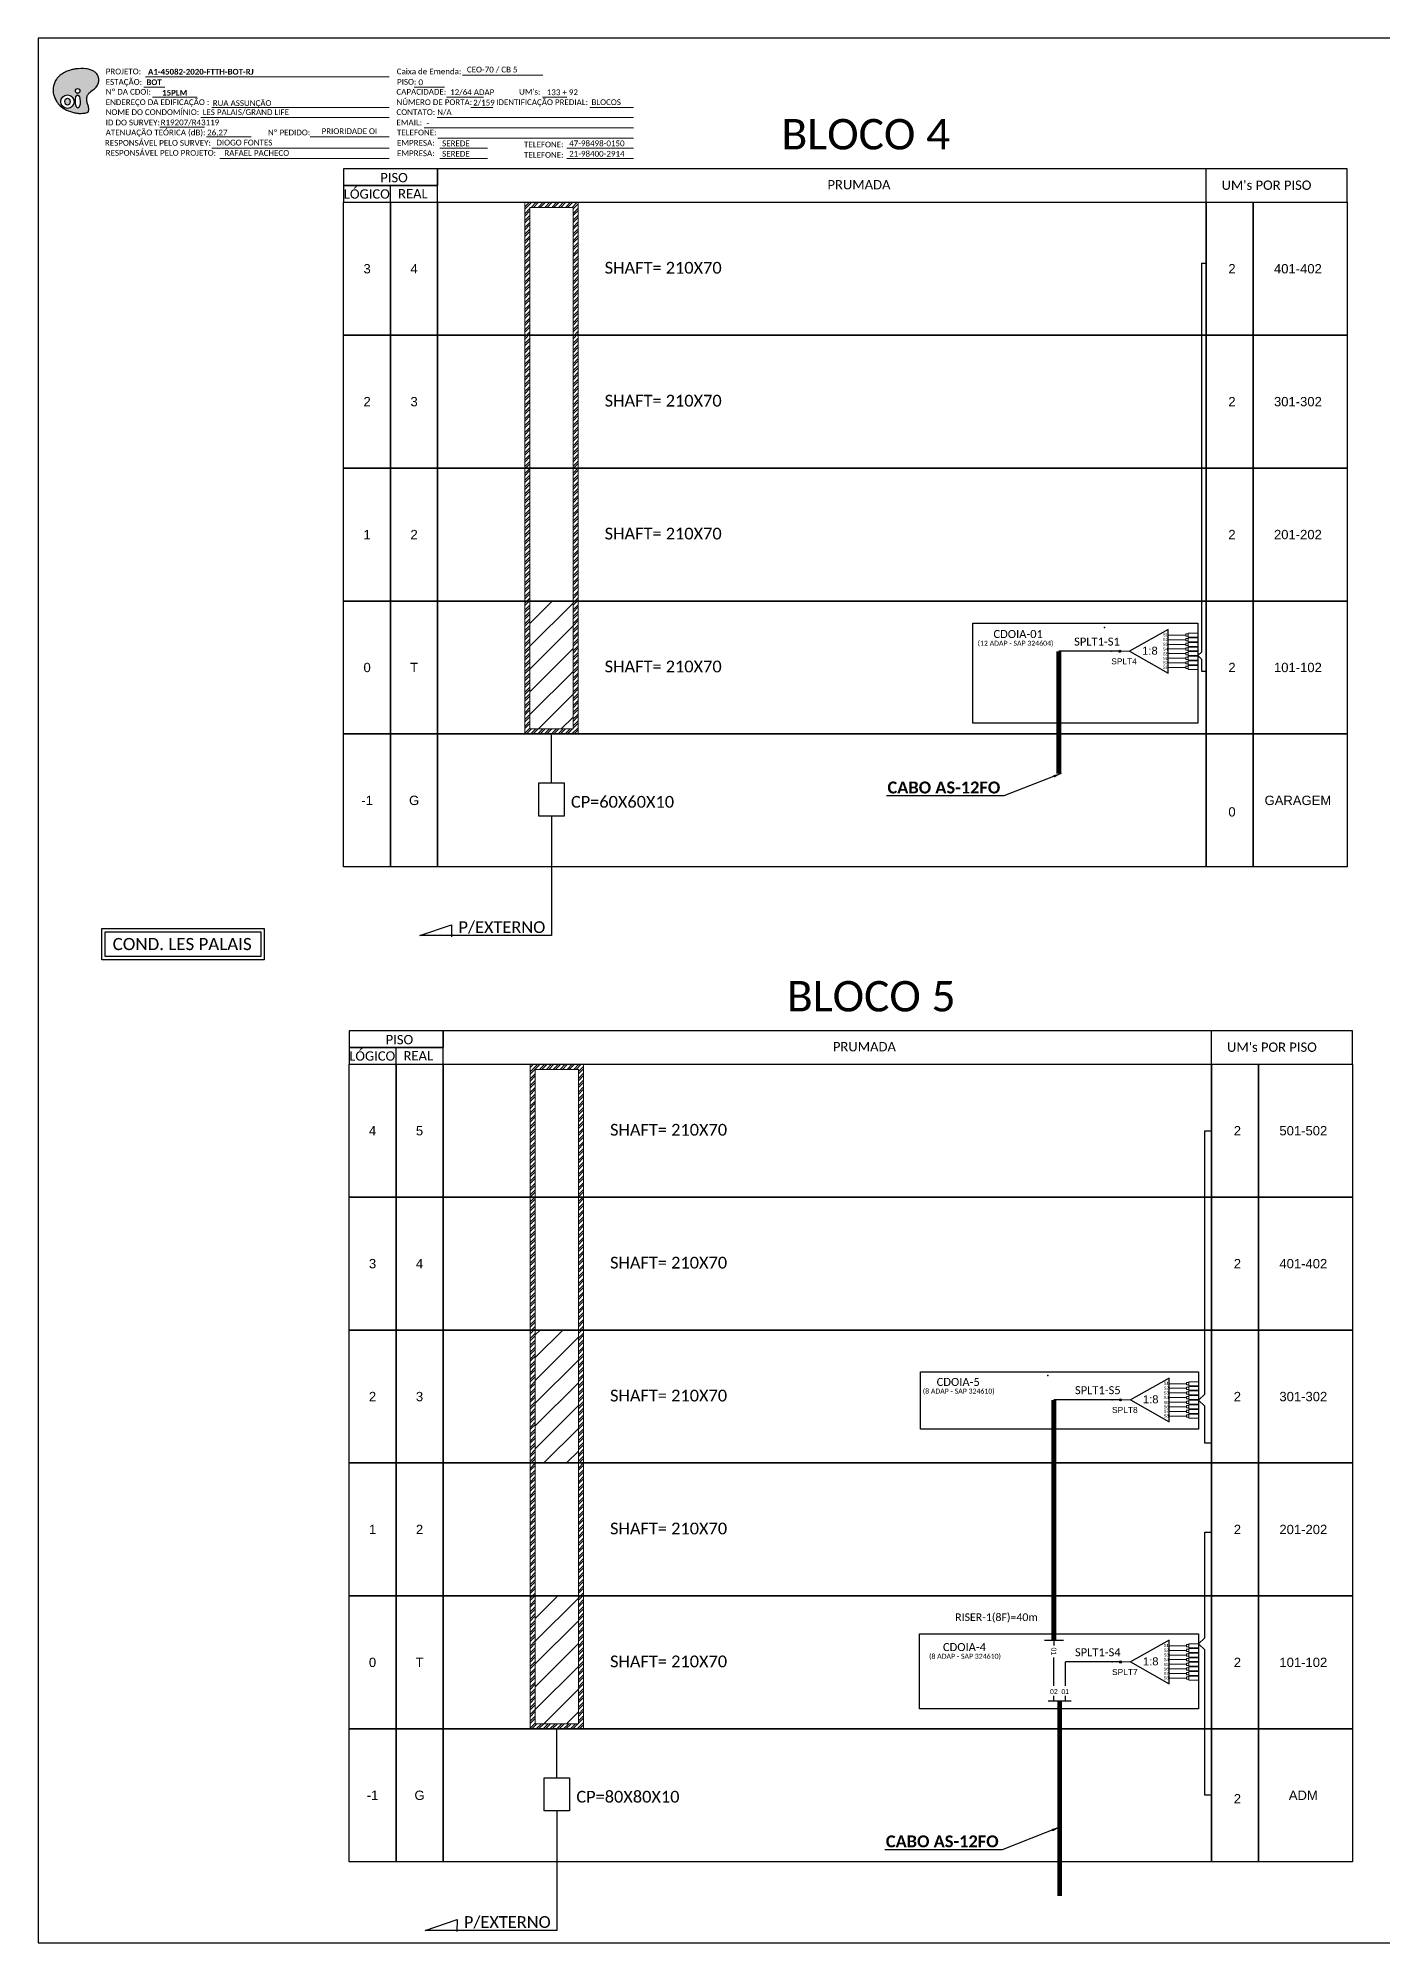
# Model space of a CAD drawing. Header units: inches. Extents: x 10034 to 13570, y 6729 to 9325.
# Drawn here: x 12732 to 13151, y 8039 to 8633 of the extents above; entities that cross this region are included whole.
import ezdxf
from ezdxf.enums import TextEntityAlignment as Align

# ---------------------------------------------------------------- set-up
doc = ezdxf.new("R2010")
doc.units = ezdxf.units.IN
doc.header["$MEASUREMENT"] = 0
doc.layers.add('Uifilar numeracao sangria', color=7, linetype='Continuous')
doc.styles.add('ARIAL', font='arial.ttf')
doc.styles.add('WMF-Calibri0', font='CALIBRI.TTF')
doc.styles.add('WMF-Calibri1', font='CALIBRIB.TTF')
doc.dimstyles.new('ISO-25', dxfattribs={"dimtxt": 2.5, "dimasz": 2.5, "dimexe": 1.25, "dimexo": 0.625, "dimtad": 1, "dimtxsty": 'Standard', "dimcen": 2.5, "dimadec": 0, "dimazin": 0, "dimtfac": 1, "dimtmove": 0, "dimatfit": 3, "dimfxl": 0, "dimarcsym": 0})

# ---------------------------------------------------------------- blocks, each defined once
blk = doc.blocks.new('SPLITTER_')
blk.add_point((0, 0))
at = {"style": 'ARIAL', "flags": 4}
blk.add_attdef('SPLT', (0, -3.26), '', height=1.5, dxfattribs=at)
blk = doc.blocks.new('SPLT_1-8_SC-APC')
at = {"color": 1}
blk.add_lwpolyline([(-7.37, -2.1), (-17.04, -7.55), (-7.37, -13), (-7.37, -2.1)], dxfattribs=at)
at = {"color": 3, "lineweight": 0}
for points in [[(-2.99, -3.51), (-7.37, -3.51)], [(-7.37, -4.66), (-2.99, -4.66)], [(-2.41, -3.02), (-2.41, -4)], [(-2.41, -3.02), (0, -3.02)], [(-2.41, -4), (0, -4)], [(-2.41, -4.17), (-2.41, -5.16)], [(-2.41, -4.17), (0, -4.17)], [(-7.37, -5.82), (-2.99, -5.82)], [(-7.37, -6.97), (-2.99, -6.97)], [(-7.37, -8.12), (-2.99, -8.12)], [(-7.37, -9.28), (-2.99, -9.28)], [(-2.41, -5.16), (0, -5.16)], [(-2.41, -5.32), (-2.41, -6.31)], [(-2.41, -5.32), (0, -5.32)], [(-2.41, -6.31), (0, -6.31)], [(-2.41, -6.48), (-2.41, -7.46)], [(-2.41, -6.48), (0, -6.48)], [(-2.41, -7.46), (0, -7.46)], [(-2.41, -7.63), (-2.41, -8.62)], [(-2.41, -7.63), (0, -7.63)], [(-2.41, -8.62), (0, -8.62)], [(-2.41, -8.78), (-2.41, -9.77)], [(-2.41, -8.78), (0, -8.78)], [(-7.37, -10.43), (-2.99, -10.43)], [(-7.37, -11.58), (-2.99, -11.58)], [(-2.41, -9.77), (0, -9.77)], [(-2.41, -9.94), (-2.41, -10.92)], [(-2.41, -9.94), (0, -9.94)], [(-2.41, -10.92), (0, -10.92)], [(-2.41, -11.09), (-2.41, -12.08)], [(-2.41, -11.09), (0, -11.09)], [(-2.41, -12.08), (0, -12.08)]]:
    blk.add_lwpolyline(points, dxfattribs=at)
for points in [[(-2.99, -3.22), (-2.41, -3.22), (-2.41, -3.8), (-2.99, -3.8)], [(-2.99, -4.38), (-2.41, -4.38), (-2.41, -4.95), (-2.99, -4.95)], [(-2.99, -5.53), (-2.41, -5.53), (-2.41, -6.1), (-2.99, -6.1)], [(-2.99, -6.68), (-2.41, -6.68), (-2.41, -7.26), (-2.99, -7.26)], [(-2.99, -7.84), (-2.41, -7.84), (-2.41, -8.41), (-2.99, -8.41)], [(-2.99, -8.99), (-2.41, -8.99), (-2.41, -9.56), (-2.99, -9.56)], [(-2.99, -10.14), (-2.41, -10.14), (-2.41, -10.72), (-2.99, -10.72)], [(-2.99, -11.3), (-2.41, -11.3), (-2.41, -11.87), (-2.99, -11.87)]]:
    blk.add_lwpolyline(points, close=True, dxfattribs=at)
at = {"color": 1, "lineweight": 0}
blk.add_lwpolyline([(-17.04, -7.55), (-19.26, -7.55)], dxfattribs=at)
at = {"color": 1, "style": 'ARIAL'}
for s, height, p in [('S1', 0.75, (-8.74, -3.78)), ('S2', 0.75, (-8.74, -4.97)), ('1:8', 2, (-13.91, -8.4)), ('S3', 0.75, (-8.74, -6.18)), ('S4', 0.75, (-8.74, -7.36)), ('S5', 0.75, (-8.74, -8.57)), ('S6', 0.75, (-8.74, -9.69)), ('S7', 0.75, (-8.74, -10.78)), ('S8', 0.75, (-8.74, -11.9))]:
    blk.add_text(s, height=height, dxfattribs=at).set_placement(p)
blk = doc.blocks.new('A$C415C251F')
at = {"color": 3}
blk.add_point((0, 0), dxfattribs=at)
blk = doc.blocks.new('LEG_CDOIA8_C-SPLT_DIR')
at = {"color": 3}
blk.add_blockref('A$C415C251F', (0, 0), dxfattribs=at)
at = {"color": 1, "style": 'WMF-Calibri0', "flags": 4}
blk.add_attdef('CDO', (-26.84, -2.61), '', height=2, dxfattribs=at)
blk.add_attdef('MODELO', text='', height=1.5, dxfattribs=at).set_placement((-22.23, -4.54), align=Align.CENTER)
at = {"style": 'ARIAL', "flags": 4}
blk.add_attdef('SPLITAGEM', text='', height=1.5, dxfattribs=at).set_placement((-18.36, -12.59), align=Align.CENTER)
blk = doc.blocks.new('OI')
h = blk.add_hatch(color=40)
edge = h.paths.add_edge_path()
edge.add_spline(control_points=[(4.35, -0.67), (3.92, -0.99), (3.26, -1.5), (2.81, -2.59), (2.9, -3.5), (3.06, -4.27), (3.31, -4.85), (3.37, -5.39), (3.4, -5.88), (3.2, -6.4), (2.54, -6.61), (1.65, -6.63), (0.55, -6.67), (-0.56, -6.42), (-1.61, -6.14), (-2.77, -5.61), (-3.92, -4.77), (-4.89, -3.7), (-5.34, -2.65), (-5.6, -1.94), (-5.85, -0.96), (-5.71, 0.47), (-5.1, 2.02), (-4.14, 3.02), (-3.3, 3.61), (-2.37, 4.16), (-1.36, 4.44), (-0.56, 4.7), (0.79, 4.85), (2.24, 4.97), (3.79, 4.57), (4.67, 4.21), (5.44, 3.65), (5.76, 2.99), (6.03, 2.21), (6.01, 1.46), (5.72, 0.64), (5.31, 0.08), (4.88, -0.38), (4.51, -0.55), (4.35, -0.67)], knot_values=[0, 0, 0, 0, 1.60434, 2.417191, 3.427595, 4.282808, 4.776746, 5.304182, 5.888771, 6.258406, 6.858137, 7.79129, 8.986195, 10.124242, 11.187857, 12.242908, 13.953784, 15.414161, 16.515391, 17.349188, 17.675853, 19.552021, 21.515531, 22.568638, 23.63245, 24.621084, 25.782718, 26.745347, 27.142653, 29.870543, 31.004649, 31.921532, 32.709589, 33.801391, 34.042471, 35.192333, 35.971461, 36.628871, 37.254359, 37.836911, 37.836911, 37.836911, 37.836911], degree=3, periodic=0)
h.paths.add_polyline_path([(1.13, -0.87, -1), (-0.04, -0.87, -1)], flags=16)
edge = h.paths.add_edge_path(flags=16)
edge.add_ellipse((0.56, -3.59), major_axis=(-0.02, 1.71), ratio=0.361305, start_angle=0, end_angle=360)
h.paths.add_polyline_path([(-0.36, -3.62, -1), (-3.8, -3.62, -1)], flags=16)
edge = h.paths.add_edge_path(flags=0)
edge.add_ellipse((-2.08, -3.62), major_axis=(0, 0.885), ratio=0.758294, start_angle=0, end_angle=360)
at = {"color": 40}
for centre, radius in [((-2.08, -3.62), 1.72), ((0.54, -0.87), 0.587)]:
    blk.add_circle(centre, radius, dxfattribs=at)
blk.add_ellipse((-2.08, -3.62), major_axis=(0, 0.885), ratio=0.758294, start_param=-3.141592653589792, end_param=3.141592653589792, dxfattribs=at)
blk.add_ellipse((0.56, -3.59), major_axis=(-0.02, 1.71), ratio=0.361305, dxfattribs=at)
at = {"color": 40, "start_tangent": (-0.800898, -0.598801), "end_tangent": (-0.800898, -0.598801)}
blk.add_spline([(4.35, -0.67), (3.2, -1.78), (2.9, -2.54), (2.92, -3.55), (3.12, -4.38), (3.28, -4.85), (3.37, -5.37), (3.35, -5.95), (3.2, -6.29), (2.66, -6.55), (1.73, -6.63), (0.54, -6.62), (-0.58, -6.41), (-1.6, -6.11), (-2.56, -5.67), (-3.95, -4.67), (-4.89, -3.56), (-5.37, -2.56), (-5.64, -1.78), (-5.72, -1.46), (-5.63, 0.42), (-4.84, 2.22), (-4.13, 2.99), (-3.27, 3.62), (-2.4, 4.09), (-1.3, 4.47), (-0.37, 4.72), (0.02, 4.77), (2.75, 4.8), (3.85, 4.53), (4.69, 4.16), (5.31, 3.68), (5.85, 2.73), (5.93, 2.5), (5.94, 1.35), (5.67, 0.62), (5.29, 0.08), (4.84, -0.36), (4.35, -0.67)], degree=3, dxfattribs=at)

msp = doc.modelspace()

# ---------------------------------------------------------------- hatches: boundary and pattern name
h = msp.add_hatch()
h.set_pattern_fill('ANSI32', color=3, scale=0.158226)
h.set_pattern_definition([(45, (796.1839, 12081.3425), (-1.06568318, 1.06568318), []), (45, (796.8944, 12081.3425), (-1.06568318, 1.06568318), [])])
h.paths.add_polyline_path([(12883.61, 8581.4), (12900.23, 8581.4), (12900.23, 8415.61), (12883.61, 8415.61)])
h.paths.add_polyline_path([(12885.19, 8579.81), (12898.64, 8579.81), (12898.64, 8417.19), (12885.19, 8417.19)], flags=16)
h = msp.add_hatch()
h.set_pattern_fill('ANSI31', color=1, scale=1.582261)
h.set_pattern_definition([(45, (-3763.347, -3971.2693), (-3.5522773, 3.5522773), [])])
h.paths.add_polyline_path([(12898.64, 8457.05), (12885.19, 8457.05), (12885.19, 8417.19), (12898.64, 8417.19)])
h = msp.add_hatch(color=3)
h.dxf.hatch_style = 1
edge = h.paths.add_edge_path()
edge.add_arc((13069.1, 8441.37), 0.32, 0, 360)
h = msp.add_hatch(color=3)
h.dxf.hatch_style = 1
edge = h.paths.add_edge_path()
edge.add_arc((13069.1, 8441.37), 0.32, 0, 360)
h = msp.add_hatch()
h.set_pattern_fill('ANSI32', color=3, scale=0.158226)
h.set_pattern_definition([(45, (797.8733, 11771.088), (-1.06568318, 1.06568318), []), (45, (798.5838, 11771.088), (-1.06568318, 1.06568318), [])])
h.paths.add_polyline_path([(12885.3, 8312.59), (12901.92, 8312.59), (12901.92, 8105.35), (12885.3, 8105.35)])
h.paths.add_polyline_path([(12886.88, 8311.01), (12900.33, 8311.01), (12900.33, 8106.94), (12886.88, 8106.94)], flags=16)
h = msp.add_hatch()
h.set_pattern_fill('ANSI31', color=1, scale=1.582261)
h.set_pattern_definition([(45, (-3761.6574, -4200.2114), (-3.5522773, 3.5522773), [])])
h.paths.add_polyline_path([(12900.33, 8229.7), (12886.88, 8229.7), (12886.88, 8188.25), (12900.33, 8188.25)])
h = msp.add_hatch(color=3)
h.dxf.hatch_style = 1
edge = h.paths.add_edge_path()
edge.add_arc((13069.34, 8207.93), 0.32, 0, 360)
h = msp.add_hatch(color=3)
h.dxf.hatch_style = 1
edge = h.paths.add_edge_path()
edge.add_arc((13069.34, 8207.93), 0.32, 0, 360)
h = msp.add_hatch()
h.set_pattern_fill('ANSI31', color=1, scale=1.582261)
h.set_pattern_definition([(45, (-3761.6574, -4281.524), (-3.5522773, 3.5522773), [])])
h.paths.add_polyline_path([(12900.33, 8146.8), (12886.88, 8146.8), (12886.88, 8106.94), (12900.33, 8106.94)])
h = msp.add_hatch(color=3)
h.dxf.hatch_style = 1
edge = h.paths.add_edge_path()
edge.add_arc((13069.34, 8126.2), 0.32, 0, 360)
h = msp.add_hatch(color=3)
h.dxf.hatch_style = 1
edge = h.paths.add_edge_path()
edge.add_arc((13069.34, 8126.2), 0.32, 0, 360)

# ---------------------------------------------------------------- linework, layer by layer
for points in [[(12731.87, 8038.59), (13570.43, 8038.59), (13570.43, 8632.59), (12731.87, 8632.59), (12731.87, 8038.59)], [(12856.43, 8581.4), (13139.97, 8581.4), (13139.97, 8591.81), (12856.43, 8591.81), (12856.43, 8591.81), (12856.43, 8586.6)], [(13096.01, 8581.4), (13096.01, 8591.81)], [(12841.78, 8581.4), (12841.78, 8586.6)], [(12891.92, 8400.36), (12891.92, 8415.62)], [(12858.12, 8312.59), (13141.66, 8312.59), (13141.66, 8323), (12858.12, 8323), (12858.12, 8323), (12858.12, 8317.79)], [(13097.69, 8312.59), (13097.69, 8323)], [(12843.47, 8312.59), (12843.47, 8317.79)], [(12893.61, 8090.1), (12893.61, 8105.37)]]:
    msp.add_lwpolyline(points)
at = {"color": 7, "lineweight": 0}
for points in [[(12765.34, 8620.55), (12841.31, 8620.55)], [(12864.15, 8621.04), (12889.28, 8621.04)], [(12764.82, 8617.27), (12771.37, 8617.27)], [(12767.49, 8614.2), (12781.43, 8614.2)], [(12849.11, 8617.32), (12858.59, 8617.32)], [(12859.16, 8614.2), (12870.77, 8614.2)], [(12889.1, 8614.2), (12896.76, 8614.2)], [(12782.64, 8607.86), (12841.31, 8607.86)], [(12786.05, 8610.97), (12841.31, 8610.97)], [(12856.27, 8607.86), (12917.5, 8607.86)], [(12866.74, 8610.97), (12873.69, 8610.97)], [(12903.91, 8610.97), (12917.47, 8610.97)], [(12769.8, 8604.79), (12783.75, 8604.79)], [(12784.34, 8601.82), (12798.28, 8601.82)], [(12816.67, 8601.83), (12841.17, 8601.83)], [(12817.17, 8601.83), (12841.32, 8601.83)], [(12852.23, 8604.62), (12917.5, 8604.62)], [(12856.52, 8601.38), (12917.5, 8601.38)], [(12786.05, 8598.27), (12841.31, 8598.27)], [(12857.13, 8598.27), (12871.93, 8598.27)], [(12896.73, 8598.27), (12917.5, 8598.27)], [(12788.54, 8595.03), (12841.31, 8595.03)], [(12857.13, 8595.03), (12871.93, 8595.03)], [(12896.73, 8595.03), (12917.5, 8595.03)]]:
    msp.add_lwpolyline(points, dxfattribs=at)
for points in [[(12827.13, 8586.6), (12856.43, 8586.6), (12856.43, 8591.81), (12827.13, 8591.81)], [(12827.13, 8581.4), (12856.43, 8581.4), (12856.43, 8586.6), (12827.13, 8586.6)], [(12887.94, 8400.36), (12895.9, 8400.36), (12895.9, 8390), (12887.94, 8390)], [(12751.74, 8354.93), (12802.32, 8354.93), (12802.32, 8345.15), (12751.74, 8345.15)], [(12752.74, 8353.93), (12801.32, 8353.93), (12801.32, 8346.15), (12752.74, 8346.15)], [(12828.82, 8317.79), (12858.12, 8317.79), (12858.12, 8323), (12828.82, 8323)], [(12828.82, 8312.59), (12858.12, 8312.59), (12858.12, 8317.79), (12828.82, 8317.79)], [(12889.63, 8090.1), (12897.59, 8090.1), (12897.59, 8079.74), (12889.63, 8079.74)]]:
    msp.add_lwpolyline(points, close=True)
at = {"color": 0}
for points in [[(12827.13, 8581.4), (12841.78, 8581.4), (12841.78, 8539.95), (12827.13, 8539.95)], [(12841.78, 8581.4), (12856.43, 8581.4), (12856.43, 8539.95), (12841.78, 8539.95)], [(12856.43, 8581.4), (13096.03, 8581.4), (13096.03, 8539.95), (12856.43, 8539.95)], [(13096.03, 8581.4), (13110.67, 8581.4), (13110.67, 8539.95), (13096.03, 8539.95)], [(13110.67, 8581.4), (13139.97, 8581.4), (13139.97, 8539.95), (13110.67, 8539.95)], [(12827.13, 8539.95), (12841.78, 8539.95), (12841.78, 8498.5), (12827.13, 8498.5)], [(12841.78, 8539.95), (12856.43, 8539.95), (12856.43, 8498.5), (12841.78, 8498.5)], [(12856.43, 8539.95), (13096.03, 8539.95), (13096.03, 8498.5), (12856.43, 8498.5)], [(13096.03, 8539.95), (13110.67, 8539.95), (13110.67, 8498.5), (13096.03, 8498.5)], [(13110.67, 8539.95), (13139.97, 8539.95), (13139.97, 8498.5), (13110.67, 8498.5)], [(12827.13, 8498.5), (12841.78, 8498.5), (12841.78, 8457.05), (12827.13, 8457.05)], [(12841.78, 8498.5), (12856.43, 8498.5), (12856.43, 8457.05), (12841.78, 8457.05)], [(12856.43, 8498.5), (13096.03, 8498.5), (13096.03, 8457.05), (12856.43, 8457.05)], [(13096.03, 8498.5), (13110.67, 8498.5), (13110.67, 8457.05), (13096.03, 8457.05)], [(13110.67, 8498.5), (13139.97, 8498.5), (13139.97, 8457.05), (13110.67, 8457.05)], [(12827.13, 8457.05), (12841.78, 8457.05), (12841.78, 8415.61), (12827.13, 8415.61)], [(12841.78, 8457.05), (12856.43, 8457.05), (12856.43, 8415.61), (12841.78, 8415.61)], [(12856.43, 8457.05), (13096.03, 8457.05), (13096.03, 8415.61), (12856.43, 8415.61)], [(13096.03, 8457.05), (13110.67, 8457.05), (13110.67, 8415.61), (13096.03, 8415.61)], [(13110.67, 8457.05), (13139.97, 8457.05), (13139.97, 8415.61), (13110.67, 8415.61)], [(12827.13, 8415.61), (12841.78, 8415.61), (12841.78, 8374.16), (12827.13, 8374.16)], [(12841.78, 8415.61), (12856.43, 8415.61), (12856.43, 8374.16), (12841.78, 8374.16)], [(12856.43, 8415.61), (13096.03, 8415.61), (13096.03, 8374.16), (12856.43, 8374.16)], [(13096.03, 8415.61), (13110.67, 8415.61), (13110.67, 8374.16), (13096.03, 8374.16)], [(13110.67, 8415.61), (13139.97, 8415.61), (13139.97, 8374.16), (13110.67, 8374.16)], [(12828.82, 8312.59), (12843.47, 8312.59), (12843.47, 8271.14), (12828.82, 8271.14)], [(12843.47, 8312.59), (12858.12, 8312.59), (12858.12, 8271.14), (12843.47, 8271.14)], [(12858.12, 8312.59), (13097.72, 8312.59), (13097.72, 8271.14), (12858.12, 8271.14)], [(13097.72, 8312.59), (13112.36, 8312.59), (13112.36, 8271.14), (13097.72, 8271.14)], [(13112.36, 8312.59), (13141.66, 8312.59), (13141.66, 8271.14), (13112.36, 8271.14)], [(12828.82, 8271.14), (12843.47, 8271.14), (12843.47, 8229.7), (12828.82, 8229.7)], [(12843.47, 8271.14), (12858.12, 8271.14), (12858.12, 8229.7), (12843.47, 8229.7)], [(12858.12, 8271.14), (13097.72, 8271.14), (13097.72, 8229.7), (12858.12, 8229.7)], [(13097.72, 8271.14), (13112.36, 8271.14), (13112.36, 8229.7), (13097.72, 8229.7)], [(13112.36, 8271.14), (13141.66, 8271.14), (13141.66, 8229.7), (13112.36, 8229.7)], [(12828.82, 8229.7), (12843.47, 8229.7), (12843.47, 8188.25), (12828.82, 8188.25)], [(12843.47, 8229.7), (12858.12, 8229.7), (12858.12, 8188.25), (12843.47, 8188.25)], [(12858.12, 8229.7), (13097.72, 8229.7), (13097.72, 8188.25), (12858.12, 8188.25)], [(13097.72, 8229.7), (13112.36, 8229.7), (13112.36, 8188.25), (13097.72, 8188.25)], [(13112.36, 8229.7), (13141.66, 8229.7), (13141.66, 8188.25), (13112.36, 8188.25)], [(12828.82, 8188.25), (12843.47, 8188.25), (12843.47, 8146.8), (12828.82, 8146.8)], [(12843.47, 8188.25), (12858.12, 8188.25), (12858.12, 8146.8), (12843.47, 8146.8)], [(12858.12, 8188.25), (13097.72, 8188.25), (13097.72, 8146.8), (12858.12, 8146.8)], [(13097.72, 8188.25), (13112.36, 8188.25), (13112.36, 8146.8), (13097.72, 8146.8)], [(13112.36, 8188.25), (13141.66, 8188.25), (13141.66, 8146.8), (13112.36, 8146.8)], [(12828.82, 8146.8), (12843.47, 8146.8), (12843.47, 8105.35), (12828.82, 8105.35)], [(12843.47, 8146.8), (12858.12, 8146.8), (12858.12, 8105.35), (12843.47, 8105.35)], [(12858.12, 8146.8), (13097.72, 8146.8), (13097.72, 8105.35), (12858.12, 8105.35)], [(13097.72, 8146.8), (13112.36, 8146.8), (13112.36, 8105.35), (13097.72, 8105.35)], [(13112.36, 8146.8), (13141.66, 8146.8), (13141.66, 8105.35), (13112.36, 8105.35)], [(12828.82, 8105.35), (12843.47, 8105.35), (12843.47, 8063.91), (12828.82, 8063.91)], [(12843.47, 8105.35), (12858.12, 8105.35), (12858.12, 8063.91), (12843.47, 8063.91)], [(12858.12, 8105.35), (13097.72, 8105.35), (13097.72, 8063.91), (12858.12, 8063.91)], [(13097.72, 8105.35), (13112.36, 8105.35), (13112.36, 8063.91), (13097.72, 8063.91)], [(13112.36, 8105.35), (13141.66, 8105.35), (13141.66, 8063.91), (13112.36, 8063.91)]]:
    msp.add_lwpolyline(points, close=True, dxfattribs=at)
at = {"color": 2, "lineweight": 0}
for points in [[(12883.61, 8581.4), (12900.23, 8581.4), (12900.23, 8415.61), (12883.61, 8415.61)], [(12885.19, 8579.81), (12898.64, 8579.81), (12898.64, 8417.19), (12885.19, 8417.19)], [(12885.3, 8312.59), (12901.92, 8312.59), (12901.92, 8105.35), (12885.3, 8105.35)], [(12886.88, 8311.01), (12900.33, 8311.01), (12900.33, 8106.94), (12886.88, 8106.94)]]:
    msp.add_lwpolyline(points, close=True, dxfattribs=at)
at = {"color": 3}
for points in [[(13094.71, 8526.37), (13094.71, 8562.36), (13096.03, 8562.36)], [(13094.71, 8441.25), (13094.71, 8526.37)], [(13068.78, 8441.37), (13050.12, 8441.37)], [(13094.71, 8435.06), (13094.71, 8438.83), (13093.45, 8440.04), (13094.71, 8441.25), (13094.71, 8441.25), (13094.71, 8443.49)], [(13096.03, 8435.06), (13094.71, 8435.06), (13094.71, 8438.83)], [(13095.66, 8211.93), (13095.66, 8291.87), (13097.72, 8291.87)], [(13095.66, 8205.95), (13093.7, 8207.83), (13095.66, 8209.71), (13095.66, 8209.71), (13095.66, 8211.93)], [(13069.02, 8207.93), (13048.57, 8207.93)], [(13097.72, 8194.43), (13095.66, 8194.43), (13095.66, 8205.95)], [(13095.66, 8123.13), (13095.66, 8129.97), (13093.7, 8131.85), (13095.66, 8133.74), (13095.66, 8133.74), (13095.66, 8164.64)], [(13095.66, 8164.64), (13095.66, 8166.71), (13097.72, 8166.71)], [(13052.15, 8118.79), (13052.15, 8126.2)], [(13069.02, 8126.2), (13052.15, 8126.2)], [(13095.66, 8084.63), (13095.66, 8123.13)], [(13052.15, 8113.95), (13052.15, 8115.64)], [(13097.72, 8084.63), (13095.66, 8084.63)]]:
    msp.add_lwpolyline(points, dxfattribs=at)
at = {"color": 1}
for points in [[(13023.33, 8450.14), (13093.45, 8450.14), (13093.45, 8419.01), (13023.33, 8419.01)], [(13006.96, 8216.7), (13093.7, 8216.7), (13093.7, 8198.75), (13006.96, 8198.75)], [(13006.69, 8134.97), (13093.7, 8134.97), (13093.7, 8111.59), (13006.69, 8111.59)]]:
    msp.add_lwpolyline(points, close=True, dxfattribs=at)
at = {"color": 1, "const_width": 1.5}
for points in [[(13050.12, 8441.37), (13050.12, 8403.2)], [(13050.37, 8113.95), (13050.37, 8053.22)]]:
    msp.add_lwpolyline(points, dxfattribs=at)
at = {"color": 5}
for points in [[(13068.78, 8441.37), (13069.1, 8441.37)], [(13069.02, 8207.93), (13069.34, 8207.93)], [(13045.61, 8133), (13051.52, 8133)], [(13048.57, 8133), (13048.57, 8131.29)], [(13069.02, 8126.2), (13069.34, 8126.2)]]:
    msp.add_lwpolyline(points, dxfattribs=at)
at = {"color": 5, "const_width": 1.5}
msp.add_lwpolyline([(13048.57, 8133), (13048.57, 8207.93)], dxfattribs=at)
at = {"color": 2}
for points in [[(13048.55, 8118.79), (13048.55, 8127.64)], [(13048.59, 8113.95), (13048.59, 8115.64)]]:
    msp.add_lwpolyline(points, dxfattribs=at)
at = {"color": 1}
for points in [[(13050.37, 8113.95), (13046.81, 8113.95)], [(13053.93, 8113.95), (13050.37, 8113.95)]]:
    msp.add_lwpolyline(points, dxfattribs=at)
at = {"color": 3}
for centre in [(13069.1, 8441.37), (13069.1, 8441.37), (13069.34, 8207.93), (13069.34, 8207.93), (13069.34, 8126.2), (13069.34, 8126.2)]:
    msp.add_circle(centre, 0.32, dxfattribs=at)
at = {"layer": 'Uifilar numeracao sangria', "color": 0, "ltscale": 2}
for points in [[(12891.92, 8390), (12891.92, 8352.7), (12850.89, 8352.7), (12860.8, 8356.1), (12860.78, 8352.35)], [(12893.61, 8079.74), (12893.61, 8042.45), (12852.58, 8042.45), (12862.49, 8045.85), (12862.47, 8042.1)]]:
    msp.add_lwpolyline(points, dxfattribs=at)

# ---------------------------------------------------------------- block references
at = {"color": 7, "xscale": 1.213923925163966, "yscale": 1.213923925163726, "zscale": 1.213923925163967, "rotation": 0.1532896023734424}
msp.add_blockref('OI', (12743.54, 8617.18), dxfattribs=at)
at = {"color": 1}
ref = msp.add_blockref('LEG_CDOIA8_C-SPLT_DIR', (13064.35, 8448.77), dxfattribs=dict(at, xscale=1.247999999998865, yscale=1.247999999998865, zscale=1.247999999998865))
ref.add_attrib('CDO', 'CDOIA-01', (13029.73, 8445.51), dxfattribs={"color": 1, "height": 2.496, "style": 'WMF-Calibri0'})
ref.add_attrib('MODELO', '(12 ADAP - SAP 324604)', dxfattribs={"color": 1, "height": 1.56, "style": 'WMF-Calibri0'}).set_placement((13036.61, 8443.1), align=Align.CENTER)
at = {"color": 3, "xscale": 1.247999999998865, "yscale": 1.247999999998865, "zscale": 1.247999999998865}
for p in [(13093.45, 8450.79), (13093.7, 8217.35), (13093.7, 8135.62)]:
    msp.add_blockref('SPLT_1-8_SC-APC', p, dxfattribs=at)
ref = msp.add_blockref('SPLITTER_', (13066.45, 8441.37), dxfattribs=dict(xscale=1.247999999998865, yscale=1.247999999998865, zscale=1.247999999998865))
ref.add_attrib('SPLT', 'SPLT4', (13066.45, 8437.3), dxfattribs={"height": 1.872, "style": 'ARIAL'})
at = {"color": 1}
ref = msp.add_blockref('LEG_CDOIA8_C-SPLT_DIR', (13046.64, 8215.54), dxfattribs=dict(at, xscale=1.247999999998865, yscale=1.247999999998865, zscale=1.247999999998865))
ref.add_attrib('CDO', 'CDOIA-5', (13012.02, 8212.28), dxfattribs={"color": 1, "height": 2.496, "style": 'WMF-Calibri0'})
ref.add_attrib('MODELO', '(8 ADAP - SAP 324610)', dxfattribs={"color": 1, "height": 1.56, "style": 'WMF-Calibri0'}).set_placement((13018.9, 8209.88), align=Align.CENTER)
ref = msp.add_blockref('SPLITTER_', (13066.7, 8207.93), dxfattribs=dict(xscale=1.247999999998865, yscale=1.247999999998865, zscale=1.247999999998865))
ref.add_attrib('SPLT', 'SPLT8', (13066.7, 8203.86), dxfattribs={"height": 1.872, "style": 'ARIAL'})
ref = msp.add_blockref('LEG_CDOIA8_C-SPLT_DIR', (13048.6, 8132.85), dxfattribs=dict(at, xscale=1.247999999998865, yscale=1.247999999998865, zscale=1.247999999998865))
ref.add_attrib('CDO', 'CDOIA-4', (13013.98, 8129.6), dxfattribs={"color": 1, "height": 2.496, "style": 'WMF-Calibri0'})
ref.add_attrib('MODELO', '(8 ADAP - SAP 324610)', dxfattribs={"color": 1, "height": 1.56, "style": 'WMF-Calibri0'}).set_placement((13020.86, 8127.19), align=Align.CENTER)
ref = msp.add_blockref('SPLITTER_', (13066.7, 8126.2), dxfattribs=dict(xscale=1.247999999998865, yscale=1.247999999998865, zscale=1.247999999998865))
ref.add_attrib('SPLT', 'SPLT7', (13066.7, 8122.13), dxfattribs={"height": 1.872, "style": 'ARIAL'})

# ---------------------------------------------------------------- texts
at = {"color": 7, "lineweight": 0, "style": 'WMF-Calibri0'}
for s, height, p in [('PROJETO:', 1.793, (12752.94, 8621.3)), ('ESTAÇÃO:', 1.793, (12752.94, 8618.02)), ('Caixa de Emenda:', 1.7927, (12843.69, 8621.3)), ('PISO:', 1.793, (12843.77, 8618.06)), ('Nº DA CDOI:', 1.7927, (12752.94, 8614.95)), ('ENDEREÇO DA EDIFICAÇÃO :', 1.7927, (12752.94, 8611.71)), ('CAPACIDADE:', 1.7927, (12843.59, 8614.95)), ('NÚMERO DE PORTA:', 1.7927, (12843.59, 8611.71)), ('IDENTIFICAÇÃO PREDIAL:', 1.7927, (12874.67, 8611.71)), ("UM's:", 1.793, (12881.83, 8614.95)), ('BLOCOS', 1.793, (12904.41, 8611.71)), ('NOME DO CONDOMÍNIO:', 1.7927, (12752.94, 8608.6)), ('ID DO SURVEY:', 1.7927, (12752.94, 8605.37)), ('LES PALAIS/GRAND LIFE', 1.7927, (12783.15, 8608.6)), ('CONTATO: N/A', 1.7927, (12843.59, 8608.6)), ('EMAIL:', 1.793, (12843.59, 8605.37)), ('RESPONSÁVEL PELO SURVEY:', 1.7927, (12752.7, 8599.02)), ('ATENUAÇÃO TEÓRICA (dB):', 1.7927, (12752.94, 8602.25)), ('26,27', 1.793, (12784.56, 8602.25)), ('Nº PEDIDO:', 1.793, (12803.53, 8602.26)), ('TELEFONE:', 1.793, (12843.77, 8602.25)), ('RESPONSÁVEL PELO PROJETO:', 1.7927, (12752.94, 8595.9)), ('EMPRESA:', 1.793, (12843.77, 8599.02)), ('EMPRESA:', 1.793, (12843.77, 8595.78)), ('TELEFONE:', 1.793, (12883.37, 8598.51)), ('TELEFONE:', 1.793, (12883.37, 8595.27)), ('COND. LES PALAIS', 3.7902, (12755.12, 8348.19))]:
    msp.add_text(s, height=height, dxfattribs=at).set_placement(p)
at = {"color": 7, "linetype": 'Continuous'}
for s, height, style, p in [('BOT', 1.793, 'WMF-Calibri1', (12765.62, 8617.93)), ('A1-45082-2020-FTTH-BOT-RJ', 1.7927, 'WMF-Calibri1', (12766.13, 8621.2)), ('0', 1.79, 'WMF-Calibri0', (12850.46, 8617.92)), ('CEO-70 / CB 5', 1.7927, 'WMF-Calibri0', (12865.55, 8621.88)), ('RUA ASSUNÇÃO', 1.7927, 'WMF-Calibri0', (12786.32, 8611.43)), ('12/64 ADAP', 1.793, 'WMF-Calibri0', (12860.33, 8614.82)), ('2/159', 1.793, 'WMF-Calibri0', (12867.5, 8611.57)), ('133 + 92', 1.793, 'WMF-Calibri0', (12890.45, 8614.8)), ('R19207/R43119', 1.7927, 'WMF-Calibri0', (12770.07, 8605.4)), ('-', 1.79, 'WMF-Calibri0', (12852.94, 8605.22)), ('DIOGO FONTES', 1.7927, 'WMF-Calibri0', (12787.45, 8599.11)), ('RAFAEL PACHECO', 1.7927, 'WMF-Calibri0', (12789.94, 8595.87)), ('SEREDE', 1.793, 'WMF-Calibri0', (12857.83, 8598.87)), ('SEREDE', 1.793, 'WMF-Calibri0', (12857.83, 8595.63)), ('47-98498-0150', 1.7927, 'WMF-Calibri0', (12897.43, 8598.87)), ('21-98400-2914', 1.7927, 'WMF-Calibri0', (12897.43, 8595.63))]:
    msp.add_text(s, height=height, dxfattribs=dict(at, style=style)).set_placement(p)
at = {"color": 7, "linetype": 'Continuous', "style": 'WMF-Calibri1'}
msp.add_text('15PLM', height=1.793, dxfattribs=at).set_placement((12774.46, 8614.66), align=Align.CENTER)
at = {"style": 'WMF-Calibri0'}
for s, height, p in [('BLOCO 4', 9.494, (12963.63, 8597.87)), ('     PISO', 2.911, (12833.41, 8587.63)), ('  LÓGICO', 2.911, (12825.13, 8582.53)), ('    REAL', 2.911, (12840.01, 8582.6)), ('PRUMADA', 2.911, (12977.98, 8585.42)), ("UM's POR PISO", 2.9114, (13100.85, 8585.27)), ('SHAFT= 210X70', 3.6661, (12908.51, 8559.14)), ('SHAFT= 210X70', 3.6661, (12908.51, 8517.69)), ('SHAFT= 210X70', 3.6661, (12908.51, 8476.25)), ('SHAFT= 210X70', 3.6661, (12908.51, 8434.8)), ('BLOCO 5', 9.494, (12965.32, 8329.06)), ('  LÓGICO', 2.911, (12826.82, 8313.72)), ('     PISO', 2.911, (12835.1, 8318.82)), ('    REAL', 2.911, (12841.7, 8313.79)), ('PRUMADA', 2.911, (12979.67, 8316.62)), ("UM's POR PISO", 2.9114, (13102.54, 8316.47)), ('SHAFT= 210X70', 3.6661, (12910.2, 8290.33)), ('SHAFT= 210X70', 3.6661, (12910.2, 8248.89)), ('SHAFT= 210X70', 3.6661, (12910.2, 8207.44)), ('SHAFT= 210X70', 3.6661, (12910.2, 8165.99)), ('SHAFT= 210X70', 3.6661, (12910.2, 8124.54))]:
    msp.add_text(s, height=height, dxfattribs=at).set_placement(p)
at = {"color": 7, "style": 'WMF-Calibri0'}
msp.add_text('PRIORIDADE OI', height=1.7927, dxfattribs=at).set_placement((12820.25, 8602.67))
at = {"color": 0, "style": 'ARIAL'}
for s, height, p in [('3', 2.91, (12834.45, 8560.67)), ('4', 2.91, (12849.1, 8560.67)), ('2', 2.91, (13104.1, 8560.67)), ('401-402', 2.911, (13124.65, 8560.67)), ('2', 2.91, (12834.45, 8519.23)), ('3', 2.91, (12849.1, 8519.23)), ('2', 2.91, (13104.1, 8519.23)), ('301-302', 2.911, (13124.65, 8519.23)), ('1', 2.91, (12834.45, 8477.78)), ('2', 2.91, (12849.1, 8477.78)), ('2', 2.91, (13104.1, 8477.78)), ('201-202', 2.911, (13124.65, 8477.78)), ('0', 2.91, (12834.45, 8436.33)), ('T', 2.91, (12849.1, 8436.33)), ('2', 2.91, (13104.1, 8436.33)), ('101-102', 2.911, (13124.65, 8436.33)), ('-1', 2.911, (12834.45, 8394.88)), ('G', 2.91, (12849.1, 8394.88)), ('GARAGEM', 2.911, (13124.65, 8394.88)), ('0', 2.91, (13104.1, 8391.3)), ('4', 2.91, (12836.14, 8291.87)), ('5', 2.91, (12850.79, 8291.87)), ('2', 2.91, (13105.79, 8291.87)), ('501-502', 2.911, (13126.34, 8291.87)), ('3', 2.91, (12836.14, 8250.42)), ('4', 2.91, (12850.79, 8250.42)), ('2', 2.91, (13105.79, 8250.42)), ('401-402', 2.911, (13126.34, 8250.42)), ('2', 2.91, (12836.14, 8208.97)), ('3', 2.91, (12850.79, 8208.97)), ('2', 2.91, (13105.79, 8208.97)), ('301-302', 2.911, (13126.34, 8208.97)), ('1', 2.91, (12836.14, 8167.52)), ('2', 2.91, (12850.79, 8167.52)), ('2', 2.91, (13105.79, 8167.52)), ('201-202', 2.911, (13126.34, 8167.52)), ('0', 2.91, (12836.14, 8126.08)), ('T', 2.91, (12850.79, 8126.08)), ('2', 2.91, (13105.79, 8126.08)), ('101-102', 2.911, (13126.34, 8126.08)), ('-1', 2.911, (12836.14, 8084.63)), ('G', 2.91, (12850.79, 8084.63)), ('2', 2.91, (13105.79, 8083.56)), ('ADM', 2.911, (13126.34, 8084.63))]:
    msp.add_text(s, height=height, dxfattribs=at).set_placement(p, align=Align.MIDDLE_CENTER)
at = {"color": 3, "style": 'WMF-Calibri0'}
for s, p in [('SPLT1-S1', (13054.88, 8443.15)), ('SPLT1-S5', (13055.13, 8209.71)), ('SPLT1-S4', (13055.13, 8127.98))]:
    msp.add_text(s, height=2.496, dxfattribs=at).set_placement(p)
at = {"color": 1, "ltscale": 8, "style": 'WMF-Calibri1'}
for p in [(12996.69, 8397.04), (12996.18, 8068.4)]:
    msp.add_text('CABO AS-12FO', height=3.7192, dxfattribs=at).set_placement(p)
at = {"color": 0, "style": 'WMF-Calibri0'}
for s, height, p in [('CP=60X60X10', 3.6661, (12898, 8392.6)), ('P/EXTERNO', 3.666, (12862.94, 8353.52)), ('CP=80X80X10', 3.6661, (12899.69, 8082.35)), ('P/EXTERNO', 3.666, (12864.63, 8043.27))]:
    msp.add_text(s, height=height, dxfattribs=at).set_placement(p)
at = {"color": 5, "style": 'WMF-Calibri0'}
msp.add_text('RISER-1(8F)=40m', height=2.3699, dxfattribs=at).set_placement((13017.78, 8138.98))
at = {"style": 'ARIAL'}
msp.add_text('01', height=1.56, rotation=270, dxfattribs=at).set_placement((13048.56, 8129.5), align=Align.MIDDLE_CENTER)
for s, p in [('02', (13048.55, 8116.98)), ('01', (13052.12, 8116.98))]:
    msp.add_text(s, height=1.56, dxfattribs=at).set_placement(p, align=Align.MIDDLE_CENTER)

# ---------------------------------------------------------------- leaders
at = {"color": 1, "ltscale": 8}
for points in [[(13050.88, 8403.29), (13032.97, 8396.26), (12996.39, 8396.26)], [(13050.37, 8074.65), (13032.46, 8067.62), (12995.88, 8067.62)]]:
    msp.add_leader(points, dimstyle='ISO-25', override={"dimtad": 0}, dxfattribs=at)

doc.saveas('drawing.dxf')
